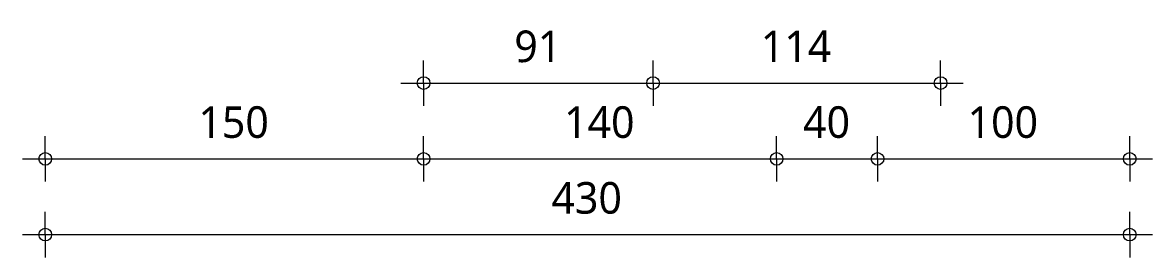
# Model space of a CAD drawing. Header units: millimetres. Extents: x -435 to 27166, y -19117 to 26500.
# Drawn here: x 2499.7 to 2947.7, y 8547.1 to 8640 of the extents above; entities that cross this region are included whole.
import ezdxf

# ---------------------------------------------------------------- set-up
doc = ezdxf.new("R2010")
doc.units = ezdxf.units.MM
doc.layers.add('A-ANNO-DIMS', color=211, linetype='Continuous', lineweight=13)
doc.layers.add('A-ANNO-DIMS-5', color=211, linetype='Continuous', lineweight=13)
doc.styles.add('Segoe UI_3', font='segoeui.ttf', dxfattribs={"height": 12.5})
doc.dimstyles.new('2_5_mm', dxfattribs={"dimscale": 304.8, "dimtxt": 13.092049, "dimasz": 0.016404, "dimexe": 0.029528, "dimexo": 0.0625, "dimgap": 0.014764, "dimtad": 1, "dimdec": 0, "dimzin": 0, "dimdsep": 46, "dimtxsty": 'Segoe UI_3', "dimblk1": 'DOTBLANK', "dimblk2": 'DOTBLANK', "dimsah": 1, "dimcen": 0.09, "dimdle": 0.029528, "dimazin": 0, "dimtfac": 1, "dimtdec": 4, "dimtix": 1, "dimtmove": 0, "dimatfit": 3, "dimfxl": 0.029528, "dimfxlon": 1, "dimtvp": 1, "dimtfill": 1, "dimtolj": 1, "dimtzin": 0, "dimarcsym": 2})

# ---------------------------------------------------------------- blocks, each defined once
blk = doc.blocks.new('DIMBLOCK164-Details Appartement')
at = {"layer": 'A-ANNO-DIMS-5'}
for p, q in [((2508.66, 8556.06), (2508.66, 8565.06)), ((2938.66, 8556.06), (2938.66, 8565.06)), ((2499.66, 8556.06), (2947.66, 8556.06)), ((2508.66, 8556.06), (2508.66, 8547.06)), ((2938.66, 8556.06), (2938.66, 8547.06))]:
    blk.add_line(p, q, dxfattribs=at)
for centre in [(2508.66, 8556.06), (2938.66, 8556.06)]:
    blk.add_circle(centre, 2.5, dxfattribs=at)
at = {"layer": 'A-ANNO-DIMS-5', "color": 0, "insert": (2709.37, 8576.87), "char_height": 12.5, "width": 34.2774, "attachment_point": 1, "line_spacing_factor": 1.142579, "style": 'Segoe UI_3', "bg_fill": 3, "box_fill_scale": 1.25, "bg_fill_color": 9, "bg_fill_true_color": 13158600, "bg_fill_transparency": 0}
blk.add_mtext('430', dxfattribs=at)
blk = doc.blocks.new('_DotBlank')
at = {"color": 0, "linetype": 'ByBlock', "lineweight": -2}
blk.add_line((-0.5, 0), (-1, 0), dxfattribs=at)
blk.add_circle((0, 0), 0.5, dxfattribs=at)
blk = doc.blocks.new('DIMBLOCK165-Details Appartement')
at = {"layer": 'A-ANNO-DIMS-5'}
for p, q in [((2508.66, 8586.06), (2508.66, 8595.06)), ((2658.66, 8586.06), (2658.66, 8595.06)), ((2499.66, 8586.06), (2658.66, 8586.06)), ((2508.66, 8586.06), (2508.66, 8577.06)), ((2658.66, 8586.06), (2658.66, 8577.06))]:
    blk.add_line(p, q, dxfattribs=at)
for centre in [(2508.66, 8586.06), (2658.66, 8586.06)]:
    blk.add_circle(centre, 2.5, dxfattribs=at)
at = {"layer": 'A-ANNO-DIMS-5', "color": 0, "insert": (2569.37, 8606.87), "char_height": 12.5, "width": 34.2774, "attachment_point": 1, "line_spacing_factor": 1.142579, "style": 'Segoe UI_3', "bg_fill": 3, "box_fill_scale": 1.25, "bg_fill_color": 9, "bg_fill_true_color": 13158600, "bg_fill_transparency": 0}
blk.add_mtext('150', dxfattribs=at)
blk = doc.blocks.new('DIMBLOCK166-Details Appartement')
at = {"layer": 'A-ANNO-DIMS-5'}
for p, q in [((2658.66, 8586.06), (2658.66, 8595.06)), ((2798.66, 8586.06), (2798.66, 8595.06)), ((2658.66, 8586.06), (2798.66, 8586.06)), ((2658.66, 8586.06), (2658.66, 8577.06)), ((2798.66, 8586.06), (2798.66, 8577.06))]:
    blk.add_line(p, q, dxfattribs=at)
for centre in [(2658.66, 8586.06), (2798.66, 8586.06)]:
    blk.add_circle(centre, 2.5, dxfattribs=at)
at = {"layer": 'A-ANNO-DIMS-5', "color": 0, "insert": (2714.37, 8606.87), "char_height": 12.5, "width": 34.2774, "attachment_point": 1, "line_spacing_factor": 1.142579, "style": 'Segoe UI_3', "bg_fill": 3, "box_fill_scale": 1.25, "bg_fill_color": 9, "bg_fill_true_color": 13158600, "bg_fill_transparency": 0}
blk.add_mtext('140', dxfattribs=at)
blk = doc.blocks.new('DIMBLOCK167-Details Appartement')
at = {"layer": 'A-ANNO-DIMS-5'}
for p, q in [((2798.66, 8586.06), (2798.66, 8595.06)), ((2838.66, 8586.06), (2838.66, 8595.06)), ((2798.66, 8586.06), (2838.66, 8586.06)), ((2798.66, 8586.06), (2798.66, 8577.06)), ((2838.66, 8586.06), (2838.66, 8577.06))]:
    blk.add_line(p, q, dxfattribs=at)
for centre in [(2798.66, 8586.06), (2838.66, 8586.06)]:
    blk.add_circle(centre, 2.5, dxfattribs=at)
at = {"layer": 'A-ANNO-DIMS-5', "color": 0, "insert": (2809.14, 8606.87), "char_height": 12.5, "width": 22.8516, "attachment_point": 1, "line_spacing_factor": 1.142579, "style": 'Segoe UI_3', "bg_fill": 3, "box_fill_scale": 1.25, "bg_fill_color": 9, "bg_fill_true_color": 13158600, "bg_fill_transparency": 0}
blk.add_mtext('40', dxfattribs=at)
blk = doc.blocks.new('DIMBLOCK168-Details Appartement')
at = {"layer": 'A-ANNO-DIMS-5'}
for p, q in [((2838.66, 8586.06), (2838.66, 8595.06)), ((2938.66, 8586.06), (2938.66, 8595.06)), ((2838.66, 8586.06), (2947.66, 8586.06)), ((2838.66, 8586.06), (2838.66, 8577.06)), ((2938.66, 8586.06), (2938.66, 8577.06))]:
    blk.add_line(p, q, dxfattribs=at)
for centre in [(2838.66, 8586.06), (2938.66, 8586.06)]:
    blk.add_circle(centre, 2.5, dxfattribs=at)
at = {"layer": 'A-ANNO-DIMS-5', "color": 0, "insert": (2874.37, 8606.87), "char_height": 12.5, "width": 34.2774, "attachment_point": 1, "line_spacing_factor": 1.142579, "style": 'Segoe UI_3', "bg_fill": 3, "box_fill_scale": 1.25, "bg_fill_color": 9, "bg_fill_true_color": 13158600, "bg_fill_transparency": 0}
blk.add_mtext('100', dxfattribs=at)
blk = doc.blocks.new('DIMBLOCK170-Details Appartement')
at = {"layer": 'A-ANNO-DIMS-5'}
for p, q in [((2658.66, 8616.06), (2658.66, 8625.06)), ((2749.66, 8616.06), (2749.66, 8625.06)), ((2649.66, 8616.06), (2749.66, 8616.06)), ((2658.66, 8616.06), (2658.66, 8607.06)), ((2749.66, 8616.06), (2749.66, 8607.06))]:
    blk.add_line(p, q, dxfattribs=at)
for centre in [(2658.66, 8616.06), (2749.66, 8616.06)]:
    blk.add_circle(centre, 2.5, dxfattribs=at)
at = {"layer": 'A-ANNO-DIMS-5', "color": 0, "insert": (2694.64, 8636.87), "char_height": 12.5, "width": 22.8516, "attachment_point": 1, "line_spacing_factor": 1.142579, "style": 'Segoe UI_3', "bg_fill": 3, "box_fill_scale": 1.25, "bg_fill_color": 9, "bg_fill_true_color": 13158600, "bg_fill_transparency": 0}
blk.add_mtext('91', dxfattribs=at)
blk = doc.blocks.new('DIMBLOCK171-Details Appartement')
at = {"layer": 'A-ANNO-DIMS-5'}
for p, q in [((2749.66, 8616.06), (2749.66, 8625.06)), ((2863.66, 8616.06), (2863.66, 8625.06)), ((2749.66, 8616.06), (2872.66, 8616.06)), ((2749.66, 8616.06), (2749.66, 8607.06)), ((2863.66, 8616.06), (2863.66, 8607.06))]:
    blk.add_line(p, q, dxfattribs=at)
for centre in [(2749.66, 8616.06), (2863.66, 8616.06)]:
    blk.add_circle(centre, 2.5, dxfattribs=at)
at = {"layer": 'A-ANNO-DIMS-5', "color": 0, "insert": (2792.38, 8636.87), "char_height": 12.5, "width": 34.2774, "attachment_point": 1, "line_spacing_factor": 1.142579, "style": 'Segoe UI_3', "bg_fill": 3, "box_fill_scale": 1.25, "bg_fill_color": 9, "bg_fill_true_color": 13158600, "bg_fill_transparency": 0}
blk.add_mtext('114', dxfattribs=at)

msp = doc.modelspace()

# ---------------------------------------------------------------- dimensions: what is measured, and where the dimension line sits
at = {"layer": 'A-ANNO-DIMS'}
dim = msp.add_linear_dim(base=(2938.66, 8556.06), p1=(2508.66, 8565.06), p2=(2938.66, 8565.06), dimstyle='2_5_mm', override={"dimpost": '<>', "dimfxl": 430}, dxfattribs=at)
dim.commit()
dim.dimension.update_dxf_attribs({"geometry": 'DIMBLOCK164-Details Appartement', "text_midpoint": (2723.66, 8567.03)})

# ---------------------------------------------------------------- next in the draw order: dimensions: what is measured, and where the dimension line sits
dim = msp.add_linear_dim(base=(2658.66, 8586.06), p1=(2508.66, 8595.06), p2=(2658.66, 8595.06), dimstyle='2_5_mm', override={"dimpost": '<>', "dimfxl": 149.999543}, dxfattribs=at)
dim.commit()
dim.dimension.update_dxf_attribs({"geometry": 'DIMBLOCK165-Details Appartement', "text_midpoint": (2583.66, 8597.06)})

# ---------------------------------------------------------------- next in the draw order: dimensions: what is measured, and where the dimension line sits
dim = msp.add_linear_dim(base=(2798.66, 8586.06), p1=(2658.66, 8595.06), p2=(2798.66, 8595.06), dimstyle='2_5_mm', override={"dimpost": '<>', "dimfxl": 140}, dxfattribs=at)
dim.commit()
dim.dimension.update_dxf_attribs({"geometry": 'DIMBLOCK166-Details Appartement', "text_midpoint": (2728.66, 8597.06)})

# ---------------------------------------------------------------- next in the draw order: dimensions: what is measured, and where the dimension line sits
for base, p1, p2, override, picture, middle in [((2749.66, 8616.06), (2658.66, 8625.06), (2749.66, 8625.06), {"dimpost": '<>', "dimfxl": 90.999918}, 'DIMBLOCK170-Details Appartement', (2704.16, 8627.06)), ((2838.66, 8586.06), (2798.66, 8595.06), (2838.66, 8595.06), {"dimpost": '<>', "dimfxl": 40.000457}, 'DIMBLOCK167-Details Appartement', (2818.66, 8597.03))]:
    dim = msp.add_linear_dim(base=base, p1=p1, p2=p2, dimstyle='2_5_mm', override=override, dxfattribs=at)
    dim.commit()
    dim.dimension.update_dxf_attribs({"geometry": picture, "text_midpoint": middle})

# ---------------------------------------------------------------- next in the draw order: dimensions: what is measured, and where the dimension line sits
dim = msp.add_linear_dim(base=(2938.66, 8586.06), p1=(2838.66, 8595.06), p2=(2938.66, 8595.06), dimstyle='2_5_mm', override={"dimpost": '<>', "dimfxl": 100}, dxfattribs=at)
dim.commit()
dim.dimension.update_dxf_attribs({"geometry": 'DIMBLOCK168-Details Appartement', "text_midpoint": (2888.66, 8597.06)})

# ---------------------------------------------------------------- next in the draw order: dimensions: what is measured, and where the dimension line sits
dim = msp.add_linear_dim(base=(2863.66, 8616.06), p1=(2749.66, 8625.06), p2=(2863.66, 8625.06), dimstyle='2_5_mm', override={"dimpost": '<>', "dimfxl": 114.000858}, dxfattribs=at)
dim.commit()
dim.dimension.update_dxf_attribs({"geometry": 'DIMBLOCK171-Details Appartement', "text_midpoint": (2806.66, 8626.95)})

doc.saveas('drawing.dxf')
